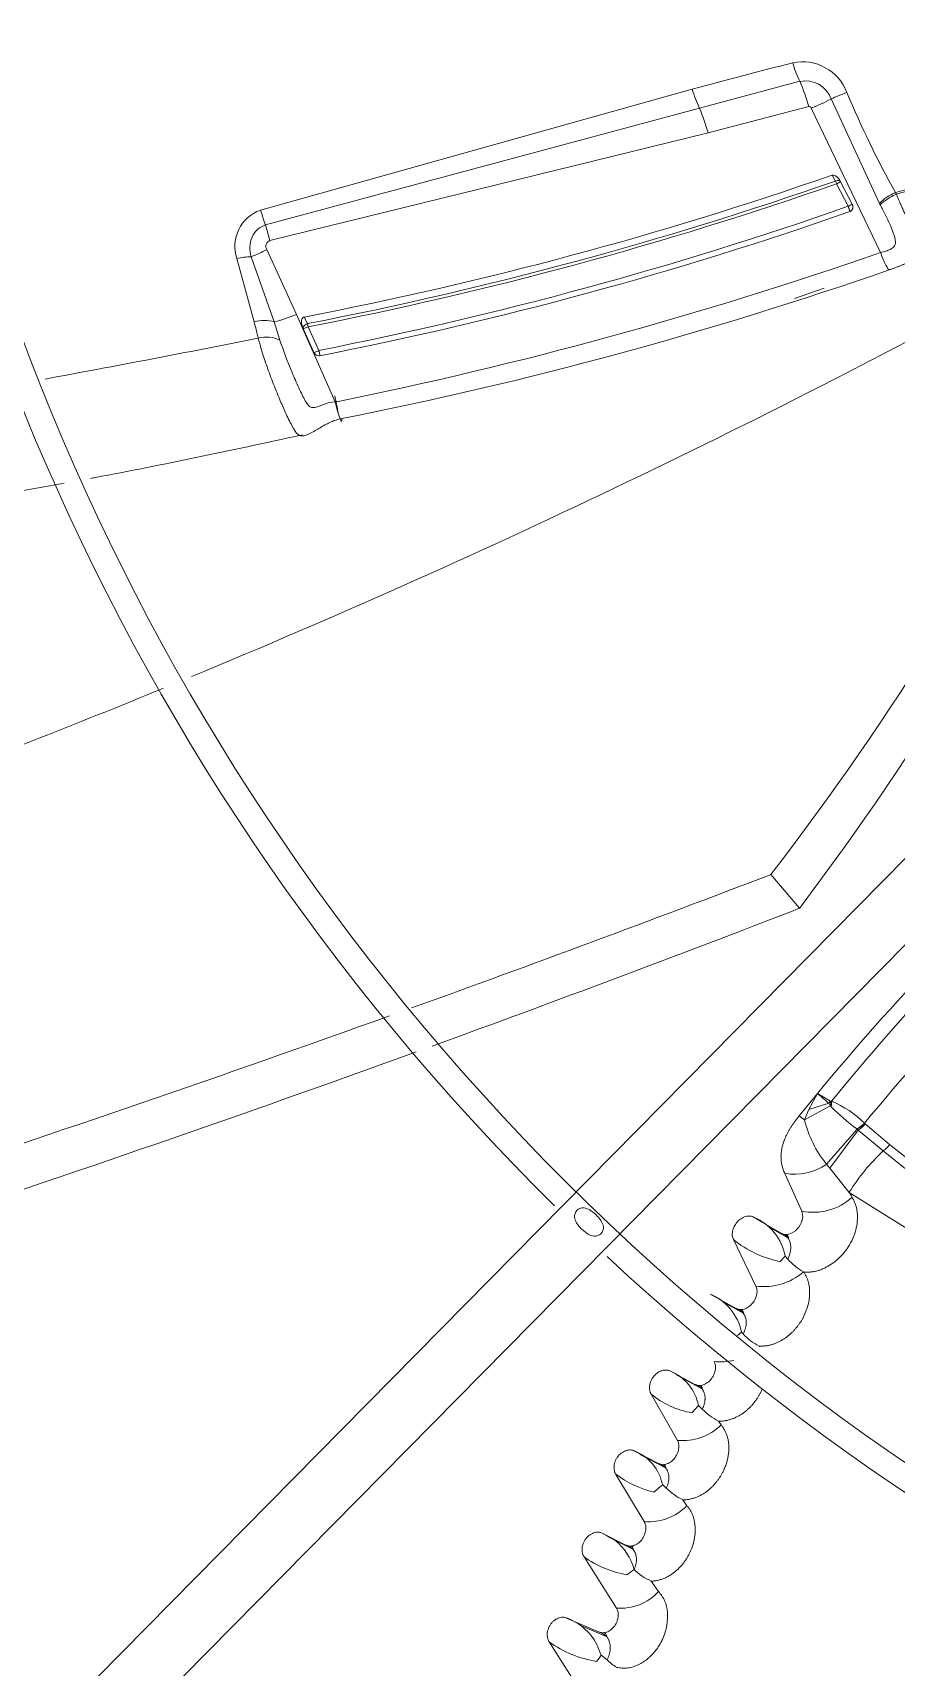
# Model space of a CAD drawing. Header units: millimetres. Extents: x 113490 to 142599, y -20467 to 115.
# Drawn here: x 133460.5 to 133546, y -11573.4 to -11411.4 of the extents above; entities that cross this region are included whole.
import ezdxf

# ---------------------------------------------------------------- set-up
doc = ezdxf.new("R2010")
doc.units = ezdxf.units.MM
doc.layers.add('DV3_0', color=7, linetype='Continuous')

msp = doc.modelspace()

# ---------------------------------------------------------------- linework, layer by layer
at = {"layer": 'DV3_0', "color": 7, "linetype": 'Continuous', "lineweight": 15}
for p, q in [((133664.2, -11374.23), (133330.6, -11712.53)), ((133331.45, -11720.21), (133669.11, -11377.79)), ((133483.03, -11428.93), (133525.78, -11416.94)), ((133526.51, -11418.83), (133536.46, -11416.17)), ((133483.52, -11430.41), (133526.51, -11418.83)), ((133527.36, -11421.29), (133537.34, -11418.68)), ((133537.59, -11418.82), (133544.43, -11433.14)), ((133539.55, -11417.92), (133544.35, -11428.27)), ((133483.96, -11431.96), (133527.36, -11421.29)), ((133546, -11427.34), (133553.78, -11425.19)), ((133539.64, -11425.48), (133539.99, -11426.06)), ((133540.1, -11426.34), (133541.25, -11428.56)), ((133540.49, -11426.13), (133541.65, -11428.36)), ((133545.92, -11427.2), (133546, -11427.34)), ((133486.6, -11439.27), (133483.64, -11432.85)), ((133482.39, -11440), (133480.68, -11433.74)), ((133484.38, -11440.01), (133482.09, -11433.55)), ((133535.93, -11437.69), (133538.85, -11436.68)), ((133490.41, -11447.95), (133486.6, -11439.27)), ((133487.67, -11440.19), (133487.34, -11439.53)), ((133484.95, -11441.82), (133484.38, -11440.01)), ((133488.3, -11443.04), (133487.24, -11440.68)), ((133487.75, -11440.5), (133487.67, -11440.19)), ((133488.81, -11442.84), (133487.75, -11440.5)), ((133536.41, -11498.14), (133533.59, -11494.79)), ((133536.38, -11518.72), (133538.2, -11516.49)), ((133536.92, -11519.1), (133539.46, -11517.71)), ((133539.48, -11517.25), (133539.34, -11517.46)), ((133539.55, -11517.26), (133539.46, -11517.71)), ((133539.46, -11517.71), (133539.55, -11517.81)), ((133539.48, -11517.25), (133539.55, -11517.26)), ((133539.61, -11517.26), (133539.55, -11517.81)), ((133539.11, -11523.5), (133542.12, -11520.03)), ((133542.09, -11520.01), (133542.12, -11520.03)), ((133542.12, -11520.03), (133542.24, -11520.12)), ((133542.24, -11520.12), (133544.72, -11522.18)), ((133542.87, -11519.42), (133542.88, -11519.44)), ((133542.88, -11519.44), (133542.94, -11519.49)), ((133542.94, -11519.49), (133545.35, -11521.56)), ((133544.72, -11522.18), (133552.02, -11528.07)), ((133545.35, -11521.56), (133552.7, -11527.32)), ((133541.35, -11526.29), (133539.43, -11523.89)), ((133534.97, -11524.41), (133536.64, -11528.16)), ((133534.61, -11530.34), (133531.91, -11528.77)), ((133535.22, -11530.75), (133533.26, -11529.61)), ((133532.1, -11535.59), (133529.87, -11530.97)), ((133534.51, -11533.16), (133534.99, -11532.63)), ((133534.99, -11532.63), (133535.27, -11532.91)), ((133527.57, -11536.37), (133530.13, -11537.8)), ((133530.89, -11538.29), (133528.9, -11537.17)), ((133530.28, -11540.49), (133530.67, -11540.15)), ((133530.67, -11540.15), (133530.84, -11540.31)), ((133532.46, -11541.59), (133532.42, -11541.53)), ((133523.63, -11544.02), (133526.06, -11545.33)), ((133526.8, -11545.8), (133524.16, -11544.36)), ((133524.32, -11550.88), (133521.72, -11546.29)), ((133526.09, -11547.79), (133525.75, -11548.15)), ((133526.4, -11547.42), (133526.09, -11547.79)), ((133526.4, -11547.42), (133526.79, -11547.78)), ((133528.65, -11549.35), (133528.4, -11548.97)), ((133520.07, -11551.93), (133522.46, -11553.18)), ((133523.2, -11553.63), (133520.6, -11552.27)), ((133521.04, -11558.93), (133518.22, -11554.24)), ((133522.43, -11555.65), (133522, -11556.01)), ((133522.83, -11555.26), (133523.22, -11555.6)), ((133525.26, -11557.35), (133524.86, -11556.77)), ((133516.87, -11560.07), (133519.23, -11561.26)), ((133516.87, -11560.07), (133518.15, -11560.79)), ((133519.97, -11561.7), (133517.39, -11560.4)), ((133518.29, -11567.49), (133515.07, -11562.41)), ((133519.68, -11563.95), (133519.31, -11564.19)), ((133520.03, -11563.67), (133519.68, -11563.95)), ((133522.46, -11565.85), (133521.72, -11564.82)), ((133513.35, -11568.48), (133516.58, -11569.87)), ((133517.35, -11570.34), (133514.67, -11569.18)), ((133515.56, -11577.04), (133511.62, -11570.85)), ((133516.56, -11572.47), (133516.33, -11572.77)), ((133516.45, -11571.36), (133516.77, -11572.16)), ((133516.77, -11572.16), (133516.56, -11572.47)), ((133516.77, -11572.16), (133517.35, -11572.62))]:
    msp.add_line(p, q, dxfattribs=at)
at = {"layer": 'DV3_0', "color": 7, "linetype": 'Continuous', "lineweight": 20}
for p, q in [((133544.35, -11428.27), (133544.44, -11428.44)), ((133483.96, -11431.96), (133483.52, -11430.41)), ((133537.36, -11518.07), (133538.2, -11516.49)), ((133539.34, -11517.46), (133537.36, -11518.07)), ((133538.2, -11516.49), (133539.48, -11517.25)), ((133539.55, -11517.26), (133539.61, -11517.26)), ((133536.38, -11518.72), (133536.92, -11519.1)), ((133536.92, -11519.1), (133537.36, -11518.07)), ((133542.24, -11520.12), (133539.43, -11523.89)), ((133539.43, -11523.9), (133539.11, -11523.5)), ((133549.43, -11531.36), (133541.35, -11526.29))]:
    msp.add_line(p, q, dxfattribs=at)
at = {"layer": 'DV3_0', "color": 7, "linetype": 'Continuous', "lineweight": 15}
for centre, radius, start, end in [((133678.24, -11359.99), 236, 136.9648, 225.2631), ((133678.24, -11359.99), 233.5, 136.5342, 225.7814), ((133678.24, -11359.99), 135.7, 186.2429, 202.9304), ((133678.24, -11359.99), 140, 186.7677, 203.7505), ((133745.84, -12236.93), 849, 104.32746, 105.02193), ((133536.68, -11418.99), 4.76, 21.054, 101.4068), ((133544.79, -11411.87), 9.37, 195.2266, 207.3152), ((133520.19, -11423.31), 17.76, 15.1013, 23.7012), ((133537.39, -11418.89), 0.214, 20.6173, 102.1279), ((133531.31, -11402.46), 17.52, 290.9793, 298.0441), ((133553.92, -11451.11), 36.17, 110.7332, 113.4154), ((133639.7, -11375.69), 107, 202.8771, 208.7791), ((133403.2, -10900.22), 545.97, 285.1539, 286.0016), ((133416.32, -11070.86), 375.45, 280.903, 289.1752), ((133415.7, -11069.9), 377.22, 280.9994, 289.2376), ((133415.52, -11069.64), 377.82, 281.0213, 289.2522), ((133535.63, -11427.99), 4.77, 20.2814, 23.8803), ((133536.66, -11419.28), 7.85, 295.9732, 299.2402), ((133415.59, -11070.49), 379.48, 281.1244, 289.338), ((133547, -11439.47), 12.33, 115.7189, 117.7905), ((133541.21, -11428.62), 0.508, 291.3094, 30.1339), ((133548, -11431.96), 5.2, 113.6404, 134.7432), ((133503.69, -11422.94), 21.51, 196.1751, 200.3404), ((133415.83, -11070.87), 379.59, 281.0963, 289.3173), ((133477.97, -11422.39), 11.9, 290.2544, 298.4853), ((133408.84, -11044.56), 411.56, 281.4306, 289.2353), ((133482.07, -11438.67), 5.11, 89.8539, 105.7858), ((133413.27, -11056.04), 401.17, 281.1822, 289.2163), ((133142.11, -10669.83), 871.89, 292.52996, 298.55652), ((133481.54, -11427.79), 12.54, 283.0422, 293.7544), ((133236.8, -11501.28), 253.12, 13.6296, 14.0098), ((133483.63, -11444.47), 2.95, 63.5122, 106.4126), ((133487.67, -11440.62), 2.5, 284.762, 297.2571), ((133488.8, -11442.83), 0.539, 202.2597, 278.6721), ((133310.65, -11322.98), 281.46, 322.3809, 334.3771), ((133465.63, -11453.19), 25.42, 9.2717, 13.3033), ((133317.74, -11332.51), 274.32, 322.858, 335.1381), ((133720.13, -11666.17), 235.59, 123.4411, 140.5553), ((133726.53, -11669.04), 240.79, 124.2777, 140.9245), ((133720.36, -11665.58), 229.92, 123.1154, 140.531), ((133142.11, -10669.83), 871.89, 290.47901, 292.33228), ((132847.22, -9701.77), 1919.9, 289.81328, 290.94717), ((132867.8, -9772.02), 1851.09, 289.97121, 291.17408), ((133678.24, -11359.99), 551.5, 195.4775, 254.5225), ((132847.22, -9701.77), 1919.9, 288.19223, 289.74418), ((132867.8, -9772.02), 1851.09, 288.2319, 289.91843), ((133539.81, -11517.37), 0.478, 190.9247, 223.9), ((133535.28, -11527.32), 10.95, 46.1609, 66.7475), ((133562.22, -11494.18), 32.75, 226.1967, 232.0692), ((133678.24, -11359.99), 233.5, 225.7814, 315.7154), ((133535.94, -11518.92), 5.57, 260.0111, 304.7159), ((133537.76, -11522.51), 5.76, 258.8491, 312.1775), ((133708.76, -11434.2), 191.06, 208.8135, 208.982), ((133529.89, -11533.55), 5.19, 10.1936, 67.059), ((133536.77, -11522.39), 11.01, 231.1934, 258.1257), ((133678.24, -11359.99), 236, 227.0266, 270), ((133539.87, -11528.88), 6.12, 221.219, 240.0537), ((133532.88, -11529.6), 6.04, 262.6336, 310.7293), ((133536.78, -11534.27), 0.106, 55.1918, 66.6705), ((133525.56, -11541.18), 5.21, 11.3202, 67.3762), ((133535.21, -11536.27), 5.96, 222.7921, 242.0806), ((133528.59, -11537.43), 5.67, 263.7009, 283.4701), ((133521.94, -11548.22), 4.53, 10.0986, 68.0429), ((133527.21, -11539.67), 8.6, 230.3252, 260.2403), ((133531.05, -11543.69), 5.9, 223.7711, 243.319), ((133524.85, -11545.48), 5.42, 264.3965, 314.4981), ((133518.42, -11556.11), 4.5, 10.85, 68.4163), ((133524.41, -11545.91), 10.37, 233.3561, 256.5974), ((133518.14, -11550.68), 6.56, 310.7747, 315.6542), ((133527.4, -11551.47), 5.87, 224.689, 244.3555), ((133521.49, -11553.71), 5.23, 264.9801, 316.0244), ((133514.7, -11565.09), 5.52, 14.9303, 51.3083), ((133521.11, -11553.95), 10.4, 234.4567, 260.0311), ((133524.12, -11559.5), 5.84, 225.5932, 245.7222), ((133518.7, -11562.41), 5.1, 265.3273, 317.4993), ((132853.84, -11069), 872.24, 317.88958, 325.02361), ((133511.49, -11573.6), 5.45, 24.3194, 70.0298), ((133517.98, -11562.01), 10.89, 234.299, 261.2947), ((133521.4, -11568.45), 5.81, 225.859, 237.6941)]:
    msp.add_arc(centre, radius, start, end, dxfattribs=at)
at = {"layer": 'DV3_0', "color": 7, "linetype": 'Continuous', "lineweight": 20}
for centre, radius, start, end in [((133536.66, -11413.86), 11.3, 195.8192, 206.1296), ((133537.01, -11418.81), 2.69, 19.2233, 101.7863), ((133506.74, -11427.01), 21.4, 15.5074, 22.4675), ((133484.31, -11432.54), 3.83, 109.5683, 198.3828), ((133483.37, -11443.65), 3.77, 74.5426, 104.9674), ((133562.96, -11488.76), 37.17, 228.2362, 230.5479), ((133547.4, -11516.63), 10.77, 193.2742, 219.6537), ((133540.73, -11517.41), 2.93, 297.5982, 316.6794), ((133540.68, -11517.43), 2.97, 298.9802, 317.6454), ((133540.69, -11517.72), 2.86, 302.8874, 321.7301), ((133558.02, -11536.52), 19.56, 132.8678, 148.4609), ((133542.99, -11519.79), 2.95, 305.8411, 323.1077)]:
    msp.add_arc(centre, radius, start, end, dxfattribs=at)
at = {"layer": 'DV3_0', "color": 7, "linetype": 'Continuous', "lineweight": 15}
for points, knots in [([(133539.64, -11425.48), (133539.65, -11425.48), (133539.68, -11425.47), (133539.72, -11425.46), (133539.83, -11425.47), (133539.96, -11425.52), (133540.1, -11425.62), (133540.24, -11425.75), (133540.38, -11425.92), (133540.45, -11426.06), (133540.49, -11426.13)], [0, 0, 0, 0, 0.030234, 0.058964, 0.114513, 0.29395, 0.425226, 0.573003, 0.78247, 1, 1, 1, 1]), ([(133541.25, -11428.56), (133541.26, -11428.59), (133541.28, -11428.63), (133541.3, -11428.7), (133541.33, -11428.76), (133541.34, -11428.81), (133541.35, -11428.86), (133541.36, -11428.89), (133541.38, -11428.95), (133541.4, -11429.02), (133541.4, -11429.08), (133541.4, -11429.09), (133541.39, -11429.09)], [0, 0, 0, 0, 0.111745, 0.210356, 0.296478, 0.371095, 0.435337, 0.490326, 0.537093, 0.704877, 0.85208, 1, 1, 1, 1]), ([(133546, -11427.34), (133545.59, -11427.55), (133545.21, -11427.78), (133544.65, -11428.18), (133544.47, -11428.35), (133544.43, -11428.44)], [0, 0, 0, 0, 0.5, 0.5, 1, 1, 1, 1]), ([(133544.43, -11428.44), (133544.46, -11428.49), (133544.51, -11428.6), (133544.66, -11428.89), (133545.05, -11429.66), (133545.49, -11430.57), (133545.81, -11431.43), (133545.94, -11431.99), (133545.93, -11432.4), (133545.68, -11432.68), (133545.39, -11432.85), (133545.05, -11432.98), (133544.71, -11433.07), (133544.53, -11433.12), (133544.43, -11433.14)], [0, 0, 0, 0, 0.02368, 0.055134, 0.146901, 0.419077, 0.547071, 0.626034, 0.739727, 0.790956, 0.847617, 0.916748, 0.957154, 1, 1, 1, 1]), ([(133546, -11427.34), (133546.02, -11427.38), (133546.08, -11427.52), (133546.21, -11427.83), (133546.4, -11428.25), (133546.61, -11428.72), (133546.81, -11429.17), (133547.1, -11429.85), (133547.44, -11430.66), (133547.75, -11431.54), (133547.94, -11432.3), (133547.98, -11432.91), (133547.9, -11433.37), (133547.74, -11433.66), (133547.53, -11433.87), (133547.29, -11434.03), (133547.02, -11434.18), (133546.74, -11434.31), (133546.47, -11434.43), (133546.19, -11434.54), (133545.9, -11434.65), (133545.61, -11434.76), (133545.41, -11434.83), (133545.31, -11434.86)], [0, 0, 0, 0, 0.009928, 0.038187, 0.086065, 0.128368, 0.173611, 0.221721, 0.333708, 0.4307, 0.523864, 0.609938, 0.679298, 0.734389, 0.768329, 0.802966, 0.839055, 0.867424, 0.894844, 0.92156, 0.947823, 0.973884, 1, 1, 1, 1]), ([(133545.31, -11434.86), (133545.28, -11434.87), (133545.24, -11434.83), (133545.13, -11434.67), (133545.06, -11434.54), (133544.81, -11434.07), (133544.62, -11433.62), (133544.43, -11433.14)], [0, 0, 0, 0, 0.25, 0.25, 0.5, 0.5, 1, 1, 1, 1]), ([(133487.24, -11440.68), (133487.23, -11440.65), (133487.2, -11440.59), (133487.16, -11440.49), (133487.12, -11440.34), (133487.09, -11440.16), (133487.08, -11439.96), (133487.1, -11439.77), (133487.17, -11439.62), (133487.26, -11439.56), (133487.31, -11439.54), (133487.33, -11439.54), (133487.34, -11439.53)], [0, 0, 0, 0, 0.082806, 0.165389, 0.247981, 0.443632, 0.593737, 0.72295, 0.893556, 0.952815, 0.977811, 1, 1, 1, 1]), ([(133487.24, -11440.68), (133487.22, -11440.61), (133487.26, -11440.51), (133487.42, -11440.33), (133487.54, -11440.24), (133487.67, -11440.19)], [0, 0, 0, 0, 0.5, 0.5, 1, 1, 1, 1]), ([(133487.75, -11440.5), (133487.63, -11440.55), (133487.51, -11440.6), (133487.32, -11440.67), (133487.26, -11440.69), (133487.24, -11440.68)], [0, 0, 0, 0, 0.5, 0.5, 1, 1, 1, 1]), ([(133491.07, -11449.6), (133490.88, -11449.64), (133490.52, -11449.73), (133490, -11449.93), (133489.51, -11450.17), (133489.03, -11450.44), (133488.33, -11450.85), (133487.5, -11451.32), (133486.89, -11451.37), (133486.47, -11450.91), (133486, -11450.08), (133485.43, -11448.89), (133484.79, -11447.39), (133484.15, -11445.8), (133483.56, -11444.18), (133483.1, -11442.81), (133482.89, -11441.99), (133482.8, -11441.63)], [0, 0, 0, 0, 0.030083, 0.06022, 0.09129, 0.124177, 0.159748, 0.249736, 0.339928, 0.392765, 0.470283, 0.571382, 0.657141, 0.764818, 0.86227, 0.939772, 1, 1, 1, 1]), ([(133490.41, -11447.95), (133489.65, -11447.97), (133489.03, -11448.32), (133488.32, -11448.53), (133488.12, -11448.54), (133487.86, -11448.4), (133487.8, -11448.33), (133487.66, -11448.15), (133487.56, -11448.01), (133487.26, -11447.48), (133487.04, -11447.03), (133486.59, -11446.07), (133486.37, -11445.55), (133485.71, -11443.97), (133485.29, -11442.88), (133484.95, -11441.82)], [0, 0, 0, 0, 0.25, 0.25, 0.375, 0.375, 0.4375, 0.4375, 0.5, 0.5, 0.625, 0.625, 0.75, 0.75, 1, 1, 1, 1]), ([(133488.81, -11442.84), (133488.84, -11442.98), (133488.87, -11443.12), (133488.9, -11443.31), (133488.9, -11443.37), (133488.88, -11443.37)], [0, 0, 0, 0, 0.5, 0.5, 1, 1, 1, 1]), ([(133491.07, -11449.6), (133491.11, -11449.98), (133491.05, -11450), (133490.79, -11449.34), (133490.58, -11448.66), (133490.41, -11447.95)], [0, 0, 0, 0, 0.5, 0.5, 1, 1, 1, 1]), ([(133466.19, -11455.53), (133466.35, -11455.5), (133473.19, -11454.22), (133479.66, -11452.83), (133487.16, -11451.22)], [0.8790248, 0.8790248, 0.8790248, 0.8790248, 0.8819151, 1, 1, 1, 1]), ([(133356.56, -11480.41), (133358.58, -11479.62), (133366.98, -11476.44), (133382.51, -11471.34), (133403.31, -11466.23), (133424.65, -11462.37), (133444.6, -11459.2), (133457.74, -11457.07), (133463.58, -11456.01)], [0.2428611, 0.2428611, 0.2428611, 0.2428611, 0.2795611, 0.3948142, 0.5195556, 0.6421753, 0.7617357, 0.8637565, 0.8637565, 0.8637565, 0.8637565]), ([(133536.38, -11518.72), (133536.3, -11518.82), (133536.15, -11519.01), (133535.94, -11519.29), (133535.75, -11519.57), (133535.57, -11519.84), (133535.41, -11520.1), (133535.26, -11520.36), (133535.13, -11520.61), (133535.02, -11520.86), (133534.92, -11521.1), (133534.83, -11521.34), (133534.76, -11521.57), (133534.7, -11521.79), (133534.64, -11522.08), (133534.59, -11522.43), (133534.58, -11522.84), (133534.61, -11523.25), (133534.69, -11523.64), (133534.8, -11524.03), (133534.91, -11524.28), (133534.97, -11524.41)], [0, 0, 0, 0, 0.057167, 0.111739, 0.163853, 0.213654, 0.261288, 0.306903, 0.350652, 0.39269, 0.433175, 0.472267, 0.510126, 0.546912, 0.582784, 0.650511, 0.717662, 0.785257, 0.85427, 0.92559, 1, 1, 1, 1]), ([(133541.62, -11526.78), (133541.66, -11526.83), (133541.72, -11526.93), (133541.8, -11527.09), (133541.88, -11527.26), (133541.95, -11527.43), (133542.01, -11527.6), (133542.06, -11527.78), (133542.1, -11527.97), (133542.13, -11528.15), (133542.15, -11528.35), (133542.16, -11528.54), (133542.17, -11528.75), (133542.16, -11529.17), (133542.07, -11529.82), (133541.8, -11530.68), (133541.41, -11531.45), (133540.96, -11532.13), (133540.47, -11532.69), (133539.91, -11533.18), (133539.4, -11533.53), (133538.96, -11533.77), (133538.61, -11533.93), (133538.26, -11534.05), (133537.9, -11534.13), (133537.55, -11534.19), (133537.19, -11534.21), (133536.96, -11534.19), (133536.84, -11534.18)], [0, 0, 0, 0, 0.019166, 0.038122, 0.056918, 0.075605, 0.094236, 0.112864, 0.13154, 0.150316, 0.169245, 0.188375, 0.207755, 0.227431, 0.308794, 0.389566, 0.473019, 0.53961, 0.606644, 0.674514, 0.74239, 0.78007, 0.816992, 0.853426, 0.889654, 0.925965, 0.962652, 1, 1, 1, 1]), ([(133516.76, -11530.38), (133516.72, -11530.42), (133516.62, -11530.5), (133516.38, -11530.62), (133515.98, -11530.66), (133515.55, -11530.48), (133515.16, -11530.21), (133514.84, -11529.94), (133514.56, -11529.64), (133514.29, -11529.27), (133514.11, -11528.85), (133514.14, -11528.46), (133514.25, -11528.22), (133514.33, -11528.13), (133514.37, -11528.08)], [0, 0, 0, 0, 0.040529, 0.082096, 0.181604, 0.321297, 0.409637, 0.504692, 0.598943, 0.685714, 0.821727, 0.918717, 0.959765, 1, 1, 1, 1]), ([(133514.37, -11528.08), (133514.41, -11528.04), (133514.5, -11527.96), (133514.74, -11527.84), (133515.14, -11527.81), (133515.58, -11527.99), (133515.96, -11528.25), (133516.28, -11528.53), (133516.56, -11528.83), (133516.83, -11529.2), (133517.02, -11529.62), (133516.99, -11530.01), (133516.88, -11530.24), (133516.8, -11530.33), (133516.76, -11530.38)], [0, 0, 0, 0, 0.040488, 0.081902, 0.180627, 0.320355, 0.409206, 0.504808, 0.600124, 0.687341, 0.822717, 0.918807, 0.959755, 1, 1, 1, 1]), ([(133531.91, -11528.77), (133531.8, -11528.71), (133531.54, -11528.62), (133531.08, -11528.66), (133530.62, -11528.88), (133530.21, -11529.23), (133529.92, -11529.69), (133529.76, -11530.15), (133529.74, -11530.58), (133529.82, -11530.85), (133529.87, -11530.97)], [0, 0, 0, 0, 0.124936, 0.249948, 0.37496, 0.499972, 0.624983, 0.749995, 0.875007, 1, 1, 1, 1]), ([(133536.64, -11528.16), (133536.83, -11528.58), (133536.74, -11529.2), (133536.16, -11529.99), (133535.89, -11530.23), (133535.26, -11530.49), (133534.9, -11530.51), (133534.61, -11530.34)], [0, 0, 0, 0, 0.5, 0.5, 0.75, 0.75, 1, 1, 1, 1]), ([(133535.27, -11532.91), (133535.54, -11532.33), (133535.61, -11531.73), (133535.37, -11530.78), (133535.05, -11530.44), (133534.61, -11530.34)], [0, 0, 0, 0, 0.5, 0.5, 1, 1, 1, 1]), ([(133532.42, -11541.53), (133532.48, -11541.53), (133532.59, -11541.54), (133532.76, -11541.53), (133532.93, -11541.52), (133533.09, -11541.5), (133533.26, -11541.48), (133533.42, -11541.45), (133533.59, -11541.41), (133533.74, -11541.36), (133533.9, -11541.31), (133534.06, -11541.25), (133534.21, -11541.18), (133534.36, -11541.11), (133534.5, -11541.04), (133534.65, -11540.96), (133534.78, -11540.88), (133534.92, -11540.79), (133535.05, -11540.7), (133535.18, -11540.6), (133535.31, -11540.5), (133535.43, -11540.4), (133535.54, -11540.3), (133535.66, -11540.19), (133535.77, -11540.09), (133535.87, -11539.98), (133535.97, -11539.87), (133536.07, -11539.75), (133536.16, -11539.64), (133536.25, -11539.53), (133536.34, -11539.41), (133536.42, -11539.3), (133536.5, -11539.18), (133536.57, -11539.07), (133536.64, -11538.95), (133536.71, -11538.84), (133536.86, -11538.55), (133537.07, -11538.09), (133537.28, -11537.45), (133537.4, -11536.84), (133537.43, -11536.33), (133537.42, -11535.92), (133537.38, -11535.59), (133537.32, -11535.28), (133537.24, -11534.98), (133537.13, -11534.7), (133537, -11534.43), (133536.89, -11534.27), (133536.84, -11534.18)], [0, 0, 0, 0, 0.018204, 0.036232, 0.054091, 0.071784, 0.089316, 0.106686, 0.123893, 0.140932, 0.157804, 0.174507, 0.191041, 0.207406, 0.223603, 0.239633, 0.255494, 0.271181, 0.286691, 0.30202, 0.317168, 0.332132, 0.346911, 0.361504, 0.37591, 0.390129, 0.404162, 0.418, 0.431639, 0.445072, 0.458296, 0.471308, 0.484107, 0.496692, 0.509065, 0.521225, 0.533175, 0.598658, 0.661047, 0.720164, 0.776144, 0.808616, 0.840912, 0.873027, 0.904977, 0.936788, 0.968466, 1, 1, 1, 1]), ([(133530.13, -11537.8), (133530.19, -11537.83), (133530.3, -11537.89), (133530.57, -11537.93), (133530.94, -11537.89), (133531.39, -11537.67), (133531.78, -11537.3), (133532.06, -11536.85), (133532.21, -11536.38), (133532.22, -11536.01), (133532.17, -11535.76), (133532.13, -11535.64), (133532.1, -11535.59)], [0, 0, 0, 0, 0.059675, 0.120073, 0.2491, 0.384807, 0.524772, 0.66033, 0.782242, 0.893173, 0.94678, 1, 1, 1, 1]), ([(133530.84, -11540.31), (133530.86, -11540.27), (133530.9, -11540.19), (133530.96, -11540.07), (133531.01, -11539.95), (133531.05, -11539.82), (133531.08, -11539.7), (133531.11, -11539.57), (133531.13, -11539.45), (133531.14, -11539.33), (133531.14, -11539.21), (133531.14, -11539.09), (133531.13, -11538.97), (133531.11, -11538.86), (133531.09, -11538.75), (133531.05, -11538.65), (133531.01, -11538.54), (133530.97, -11538.45), (133530.91, -11538.36), (133530.85, -11538.27), (133530.78, -11538.19), (133530.7, -11538.11), (133530.62, -11538.04), (133530.54, -11537.98), (133530.44, -11537.93), (133530.34, -11537.88), (133530.24, -11537.84), (133530.17, -11537.81), (133530.13, -11537.8)], [0, 0, 0, 0, 0.03637, 0.072818, 0.109387, 0.146108, 0.183005, 0.220091, 0.257376, 0.294864, 0.332555, 0.370448, 0.40854, 0.446831, 0.485321, 0.524014, 0.56291, 0.602001, 0.641273, 0.680709, 0.72029, 0.759994, 0.799804, 0.839701, 0.879673, 0.919712, 0.959818, 1, 1, 1, 1]), ([(133526.06, -11545.33), (133526.12, -11545.36), (133526.24, -11545.41), (133526.51, -11545.46), (133526.88, -11545.4), (133527.33, -11545.17), (133527.72, -11544.78), (133527.98, -11544.32), (133528.11, -11543.85), (133528.1, -11543.49), (133528.05, -11543.23), (133528, -11543.12), (133527.97, -11543.07)], [0, 0, 0, 0, 0.060763, 0.122032, 0.252561, 0.389572, 0.530342, 0.666038, 0.786179, 0.894707, 0.947528, 1, 1, 1, 1]), ([(133521.72, -11546.29), (133521.7, -11546.26), (133521.67, -11546.19), (133521.63, -11546.09), (133521.6, -11545.98), (133521.57, -11545.87), (133521.56, -11545.76), (133521.56, -11545.64), (133521.57, -11545.48), (133521.6, -11545.29), (133521.67, -11545.05), (133521.79, -11544.81), (133521.99, -11544.5), (133522.25, -11544.24), (133522.55, -11544.05), (133522.79, -11543.95), (133523.02, -11543.9), (133523.22, -11543.9), (133523.39, -11543.92), (133523.52, -11543.96), (133523.59, -11544), (133523.63, -11544.02)], [0, 0, 0, 0, 0.031577, 0.062455, 0.092865, 0.123047, 0.153249, 0.183717, 0.214692, 0.2734, 0.332207, 0.398491, 0.467867, 0.606956, 0.676774, 0.745817, 0.813018, 0.87975, 0.921005, 0.960896, 1, 1, 1, 1]), ([(133526.79, -11547.78), (133526.81, -11547.74), (133526.85, -11547.66), (133526.9, -11547.54), (133526.94, -11547.42), (133526.98, -11547.29), (133527.01, -11547.17), (133527.04, -11547.05), (133527.05, -11546.93), (133527.06, -11546.81), (133527.06, -11546.7), (133527.06, -11546.58), (133527.05, -11546.47), (133527.03, -11546.36), (133527, -11546.25), (133526.97, -11546.15), (133526.93, -11546.05), (133526.88, -11545.96), (133526.83, -11545.87), (133526.76, -11545.78), (133526.7, -11545.7), (133526.62, -11545.63), (133526.54, -11545.56), (133526.46, -11545.5), (133526.36, -11545.45), (133526.27, -11545.4), (133526.17, -11545.36), (133526.09, -11545.34), (133526.06, -11545.33)], [0, 0, 0, 0, 0.036276, 0.072641, 0.109136, 0.145791, 0.182627, 0.21966, 0.256899, 0.294346, 0.332004, 0.369871, 0.407945, 0.446224, 0.48471, 0.523405, 0.562309, 0.601415, 0.64071, 0.680175, 0.719793, 0.759544, 0.799408, 0.839368, 0.879412, 0.919531, 0.959724, 1, 1, 1, 1]), ([(133528.4, -11548.97), (133528.46, -11548.97), (133528.57, -11548.97), (133528.74, -11548.96), (133528.92, -11548.95), (133529.08, -11548.92), (133529.25, -11548.89), (133529.42, -11548.85), (133529.58, -11548.8), (133529.74, -11548.75), (133529.9, -11548.69), (133530.05, -11548.63), (133530.2, -11548.55), (133530.35, -11548.48), (133530.5, -11548.39), (133530.64, -11548.31), (133530.77, -11548.22), (133530.91, -11548.12), (133531.03, -11548.02), (133531.16, -11547.92), (133531.28, -11547.82), (133531.4, -11547.71), (133531.51, -11547.6), (133531.61, -11547.49), (133531.72, -11547.38), (133531.82, -11547.26), (133531.91, -11547.15), (133532, -11547.03), (133532.09, -11546.91), (133532.17, -11546.8), (133532.25, -11546.68), (133532.32, -11546.56), (133532.39, -11546.44), (133532.46, -11546.33), (133532.52, -11546.21), (133532.58, -11546.1), (133532.65, -11545.94), (133532.7, -11545.83), (133532.74, -11545.75)], [0, 0, 0, 0, 0.0187541, 0.0373181, 0.0556973, 0.0738975, 0.0919229, 0.1097702, 0.1274354, 0.1449155, 0.1622084, 0.1793131, 0.1962293, 0.2129573, 0.2294982, 0.2458521, 0.2620137, 0.2779778, 0.2937403, 0.3092986, 0.3246507, 0.3397938, 0.3547259, 0.369446, 0.3839543, 0.3982511, 0.4123313, 0.4261866, 0.4398106, 0.4531986, 0.4663472, 0.4792545, 0.4919196, 0.5043427, 0.5165249, 0.5284679, 0.5401741, 0.5644341, 0.5644341, 0.5644341, 0.5644341]), ([(133524.86, -11556.77), (133524.91, -11556.77), (133525.02, -11556.77), (133525.19, -11556.75), (133525.36, -11556.74), (133525.52, -11556.71), (133525.68, -11556.67), (133525.85, -11556.63), (133526, -11556.58), (133526.16, -11556.53), (133526.31, -11556.47), (133526.46, -11556.4), (133526.61, -11556.32), (133526.76, -11556.25), (133526.9, -11556.16), (133527.03, -11556.07), (133527.17, -11555.98), (133527.3, -11555.88), (133527.42, -11555.78), (133527.55, -11555.68), (133527.67, -11555.57), (133527.78, -11555.46), (133527.89, -11555.34), (133527.99, -11555.23), (133528.1, -11555.11), (133528.19, -11554.99), (133528.29, -11554.87), (133528.38, -11554.75), (133528.46, -11554.63), (133528.54, -11554.51), (133528.62, -11554.38), (133528.69, -11554.26), (133528.76, -11554.14), (133528.82, -11554.01), (133528.88, -11553.89), (133528.94, -11553.77), (133529.03, -11553.56), (133529.15, -11553.25), (133529.27, -11552.84), (133529.35, -11552.44), (133529.41, -11552.04), (133529.42, -11551.64), (133529.41, -11551.26), (133529.36, -11550.88), (133529.28, -11550.53), (133529.16, -11550.2), (133529.02, -11549.89), (133528.85, -11549.61), (133528.72, -11549.44), (133528.65, -11549.35)], [0, 0, 0, 0, 0.018381, 0.036602, 0.05467, 0.072591, 0.090368, 0.108, 0.125481, 0.142808, 0.159978, 0.176991, 0.193847, 0.210547, 0.227091, 0.243482, 0.259713, 0.27578, 0.291678, 0.307403, 0.322955, 0.338329, 0.353524, 0.368539, 0.383373, 0.398027, 0.412497, 0.426773, 0.440848, 0.454716, 0.468374, 0.481818, 0.495048, 0.508064, 0.520867, 0.533458, 0.54584, 0.586166, 0.626148, 0.665687, 0.704746, 0.74335, 0.781484, 0.819106, 0.856211, 0.892806, 0.928943, 0.964674, 1, 1, 1, 1]), ([(133522.46, -11553.18), (133522.53, -11553.2), (133522.65, -11553.26), (133522.92, -11553.3), (133523.3, -11553.24), (133523.75, -11552.99), (133524.12, -11552.59), (133524.37, -11552.11), (133524.48, -11551.64), (133524.47, -11551.29), (133524.4, -11551.04), (133524.35, -11550.94), (133524.32, -11550.88)], [0, 0, 0, 0, 0.061572, 0.123611, 0.255226, 0.393175, 0.534671, 0.67092, 0.789841, 0.89634, 0.948288, 1, 1, 1, 1]), ([(133518.22, -11554.24), (133518.2, -11554.21), (133518.16, -11554.14), (133518.12, -11554.04), (133518.09, -11553.94), (133518.06, -11553.83), (133518.05, -11553.72), (133518.04, -11553.6), (133518.04, -11553.45), (133518.07, -11553.26), (133518.13, -11553.02), (133518.23, -11552.77), (133518.43, -11552.45), (133518.69, -11552.18), (133518.98, -11551.99), (133519.22, -11551.88), (133519.46, -11551.83), (133519.66, -11551.82), (133519.83, -11551.84), (133519.96, -11551.87), (133520.03, -11551.91), (133520.07, -11551.93)], [0, 0, 0, 0, 0.031012, 0.06135, 0.091231, 0.120882, 0.150535, 0.180423, 0.210772, 0.26871, 0.326783, 0.394691, 0.462779, 0.603193, 0.673465, 0.742924, 0.811293, 0.879056, 0.920585, 0.9607, 1, 1, 1, 1]), ([(133523.22, -11555.6), (133523.24, -11555.56), (133523.28, -11555.47), (133523.34, -11555.34), (133523.38, -11555.21), (133523.42, -11555.08), (133523.44, -11554.95), (133523.46, -11554.82), (133523.48, -11554.69), (133523.48, -11554.57), (133523.47, -11554.44), (133523.46, -11554.32), (133523.44, -11554.2), (133523.41, -11554.09), (133523.37, -11553.98), (133523.33, -11553.87), (133523.27, -11553.77), (133523.21, -11553.68), (133523.14, -11553.59), (133523.06, -11553.51), (133522.98, -11553.44), (133522.89, -11553.37), (133522.79, -11553.31), (133522.69, -11553.26), (133522.58, -11553.21), (133522.5, -11553.19), (133522.46, -11553.18)], [0, 0, 0, 0, 0.039261, 0.078637, 0.118175, 0.157912, 0.197871, 0.238069, 0.278515, 0.31921, 0.360155, 0.401347, 0.442785, 0.484469, 0.526402, 0.568584, 0.611003, 0.65364, 0.696475, 0.739481, 0.782636, 0.825914, 0.869298, 0.912774, 0.95634, 1, 1, 1, 1]), ([(133521.72, -11564.82), (133521.78, -11564.82), (133521.91, -11564.82), (133522.09, -11564.8), (133522.27, -11564.77), (133522.45, -11564.73), (133522.63, -11564.68), (133522.81, -11564.63), (133522.98, -11564.56), (133523.15, -11564.49), (133523.31, -11564.4), (133523.48, -11564.32), (133523.63, -11564.22), (133523.79, -11564.12), (133523.94, -11564.01), (133524.08, -11563.9), (133524.22, -11563.78), (133524.35, -11563.66), (133524.48, -11563.53), (133524.61, -11563.4), (133524.73, -11563.27), (133524.84, -11563.13), (133524.95, -11563), (133525.05, -11562.85), (133525.15, -11562.71), (133525.24, -11562.57), (133525.33, -11562.42), (133525.41, -11562.28), (133525.49, -11562.13), (133525.56, -11561.99), (133525.63, -11561.84), (133525.69, -11561.7), (133525.78, -11561.47), (133525.88, -11561.16), (133525.98, -11560.76), (133526.05, -11560.36), (133526.09, -11559.96), (133526.09, -11559.58), (133526.06, -11559.2), (133526, -11558.84), (133525.91, -11558.49), (133525.79, -11558.17), (133525.64, -11557.87), (133525.46, -11557.59), (133525.33, -11557.43), (133525.26, -11557.35)], [0, 0, 0, 0, 0.020397, 0.040625, 0.060695, 0.080615, 0.100384, 0.119996, 0.139444, 0.158725, 0.177839, 0.196785, 0.215565, 0.234184, 0.252638, 0.270918, 0.289016, 0.306928, 0.324651, 0.34218, 0.359511, 0.376644, 0.39358, 0.410315, 0.426834, 0.443127, 0.459185, 0.475002, 0.490575, 0.505901, 0.520982, 0.535821, 0.55042, 0.590057, 0.629399, 0.66836, 0.706898, 0.745021, 0.782721, 0.819965, 0.856755, 0.893102, 0.929058, 0.964688, 1, 1, 1, 1]), ([(133519.23, -11561.26), (133519.3, -11561.28), (133519.42, -11561.33), (133519.7, -11561.37), (133520.08, -11561.3), (133520.52, -11561.04), (133520.89, -11560.63), (133521.12, -11560.14), (133521.21, -11559.67), (133521.19, -11559.32), (133521.12, -11559.08), (133521.06, -11558.98), (133521.04, -11558.93)], [0, 0, 0, 0, 0.062116, 0.124636, 0.256884, 0.395421, 0.537443, 0.674194, 0.792178, 0.896902, 0.948671, 1, 1, 1, 1]), ([(133515.07, -11562.41), (133515.05, -11562.38), (133515.01, -11562.32), (133514.97, -11562.22), (133514.93, -11562.11), (133514.9, -11562), (133514.88, -11561.89), (133514.88, -11561.78), (133514.87, -11561.63), (133514.89, -11561.44), (133514.95, -11561.2), (133515.05, -11560.95), (133515.19, -11560.71), (133515.36, -11560.49), (133515.56, -11560.3), (133515.78, -11560.15), (133516.01, -11560.04), (133516.24, -11559.98), (133516.45, -11559.97), (133516.61, -11559.98), (133516.75, -11560.01), (133516.83, -11560.05), (133516.87, -11560.07)], [0, 0, 0, 0, 0.031582, 0.062283, 0.092301, 0.121847, 0.151145, 0.180423, 0.20991, 0.26805, 0.326228, 0.39318, 0.461935, 0.531558, 0.601595, 0.67196, 0.741904, 0.809353, 0.876441, 0.918704, 0.959688, 1, 1, 1, 1]), ([(133520.03, -11563.67), (133520.05, -11563.63), (133520.09, -11563.54), (133520.14, -11563.41), (133520.18, -11563.28), (133520.21, -11563.15), (133520.24, -11563.02), (133520.26, -11562.89), (133520.27, -11562.77), (133520.27, -11562.64), (133520.26, -11562.52), (133520.24, -11562.39), (133520.22, -11562.28), (133520.19, -11562.16), (133520.15, -11562.05), (133520.1, -11561.95), (133520.05, -11561.85), (133519.98, -11561.76), (133519.91, -11561.67), (133519.84, -11561.59), (133519.75, -11561.51), (133519.66, -11561.45), (133519.56, -11561.39), (133519.46, -11561.33), (133519.35, -11561.29), (133519.27, -11561.27), (133519.23, -11561.26)], [0, 0, 0, 0, 0.039218, 0.078558, 0.118065, 0.157776, 0.197713, 0.237892, 0.278323, 0.319007, 0.359944, 0.401133, 0.442571, 0.484259, 0.5262, 0.568392, 0.610822, 0.653473, 0.696323, 0.739347, 0.782521, 0.825821, 0.869228, 0.912729, 0.956318, 1, 1, 1, 1]), ([(133518.29, -11573.37), (133518.48, -11573.4), (133518.84, -11573.47), (133519.4, -11573.44), (133519.94, -11573.32), (133520.45, -11573.13), (133520.93, -11572.86), (133521.37, -11572.54), (133521.77, -11572.17), (133522.12, -11571.78), (133522.42, -11571.36), (133522.68, -11570.93), (133523.02, -11570.24), (133523.33, -11569.22), (133523.4, -11567.92), (133523.13, -11566.73), (133522.68, -11566.14), (133522.46, -11565.85)], [0, 0, 0, 0, 0.057609, 0.113592, 0.168141, 0.221354, 0.273122, 0.323445, 0.37219, 0.419144, 0.464272, 0.507482, 0.54857, 0.664981, 0.779413, 0.890959, 1, 1, 1, 1]), ([(133516.58, -11569.87), (133516.64, -11569.89), (133516.77, -11569.94), (133517.05, -11569.95), (133517.43, -11569.86), (133517.86, -11569.58), (133518.2, -11569.15), (133518.41, -11568.66), (133518.48, -11568.2), (133518.44, -11567.8), (133518.34, -11567.59), (133518.29, -11567.49)], [0, 0, 0, 0, 0.062676, 0.126275, 0.260171, 0.400284, 0.543665, 0.6809, 0.797891, 0.899727, 1, 1, 1, 1]), ([(133511.62, -11570.85), (133511.6, -11570.82), (133511.57, -11570.76), (133511.52, -11570.66), (133511.49, -11570.56), (133511.46, -11570.45), (133511.44, -11570.35), (133511.43, -11570.24), (133511.42, -11570.1), (133511.43, -11569.95), (133511.47, -11569.72), (133511.56, -11569.46), (133511.7, -11569.19), (133511.87, -11568.95), (133512.07, -11568.76), (133512.28, -11568.6), (133512.51, -11568.49), (133512.75, -11568.42), (133512.97, -11568.4), (133513.17, -11568.42), (133513.29, -11568.46), (133513.35, -11568.48)], [0, 0, 0, 0, 0.031247, 0.061681, 0.091488, 0.120868, 0.150027, 0.179179, 0.208537, 0.254499, 0.300222, 0.38036, 0.46177, 0.532576, 0.603864, 0.67491, 0.74531, 0.81449, 0.883036, 0.942278, 1, 1, 1, 1]), ([(133517.35, -11572.62), (133517.37, -11572.58), (133517.42, -11572.49), (133517.48, -11572.36), (133517.53, -11572.23), (133517.57, -11572.09), (133517.61, -11571.96), (133517.64, -11571.82), (133517.66, -11571.69), (133517.67, -11571.55), (133517.67, -11571.42), (133517.67, -11571.29), (133517.66, -11571.16), (133517.64, -11571.04), (133517.61, -11570.92), (133517.57, -11570.8), (133517.53, -11570.69), (133517.48, -11570.58), (133517.42, -11570.48), (133517.35, -11570.38), (133517.28, -11570.29), (133517.2, -11570.21), (133517.11, -11570.13), (133517.01, -11570.07), (133516.91, -11570), (133516.81, -11569.95), (133516.7, -11569.9), (133516.62, -11569.88), (133516.58, -11569.87)], [0, 0, 0, 0, 0.036281, 0.072608, 0.109034, 0.145598, 0.18233, 0.219253, 0.256381, 0.293721, 0.331279, 0.369056, 0.407054, 0.445273, 0.483717, 0.522393, 0.5613, 0.600431, 0.639771, 0.679301, 0.718999, 0.758843, 0.79881, 0.838882, 0.879042, 0.919281, 0.959598, 1, 1, 1, 1])]:
    msp.add_open_spline(points, degree=3, knots=knots, dxfattribs=at)
for points in [[(133539.99, -11426.06), (133540.1, -11426.01), (133540.34, -11425.97), (133540.47, -11426.06), (133540.49, -11426.13)], [(133482.8, -11441.63), (133475.7, -11443.04), (133468.66, -11444.39), (133461.67, -11445.68)], [(133535.12, -11530.46), (133535.3, -11530.62), (133535.37, -11530.75), (133535.32, -11530.85)], [(133530.68, -11537.91), (133530.84, -11538.06), (133530.9, -11538.19), (133530.86, -11538.3)], [(133526.61, -11545.43), (133526.76, -11545.58), (133526.81, -11545.7), (133526.76, -11545.81)], [(133523.01, -11553.27), (133523.15, -11553.42), (133523.21, -11553.54), (133523.16, -11553.64)], [(133519.77, -11561.34), (133519.92, -11561.49), (133519.97, -11561.61), (133519.93, -11561.71)], [(133517.08, -11569.92), (133517.25, -11570.07), (133517.31, -11570.21), (133517.29, -11570.33)]]:
    msp.add_open_spline(points, degree=3, dxfattribs=at)
at = {"layer": 'DV3_0', "color": 7, "linetype": 'Continuous', "lineweight": 20}
for points, knots in [([(133482.09, -11433.55), (133481.89, -11432.91), (133481.93, -11432.2), (133482.45, -11431.03), (133482.94, -11430.57), (133483.52, -11430.41)], [0, 0, 0, 0, 0.5, 0.5, 1, 1, 1, 1]), ([(133483.64, -11432.85), (133483.55, -11432.67), (133483.53, -11432.47), (133483.62, -11432.22), (133483.67, -11432.14), (133483.79, -11432.02), (133483.87, -11431.98), (133483.96, -11431.96)], [0, 0, 0, 0, 0.5, 0.5, 0.75, 0.75, 1, 1, 1, 1])]:
    msp.add_open_spline(points, degree=3, knots=knots, dxfattribs=at)

doc.saveas('drawing.dxf')
